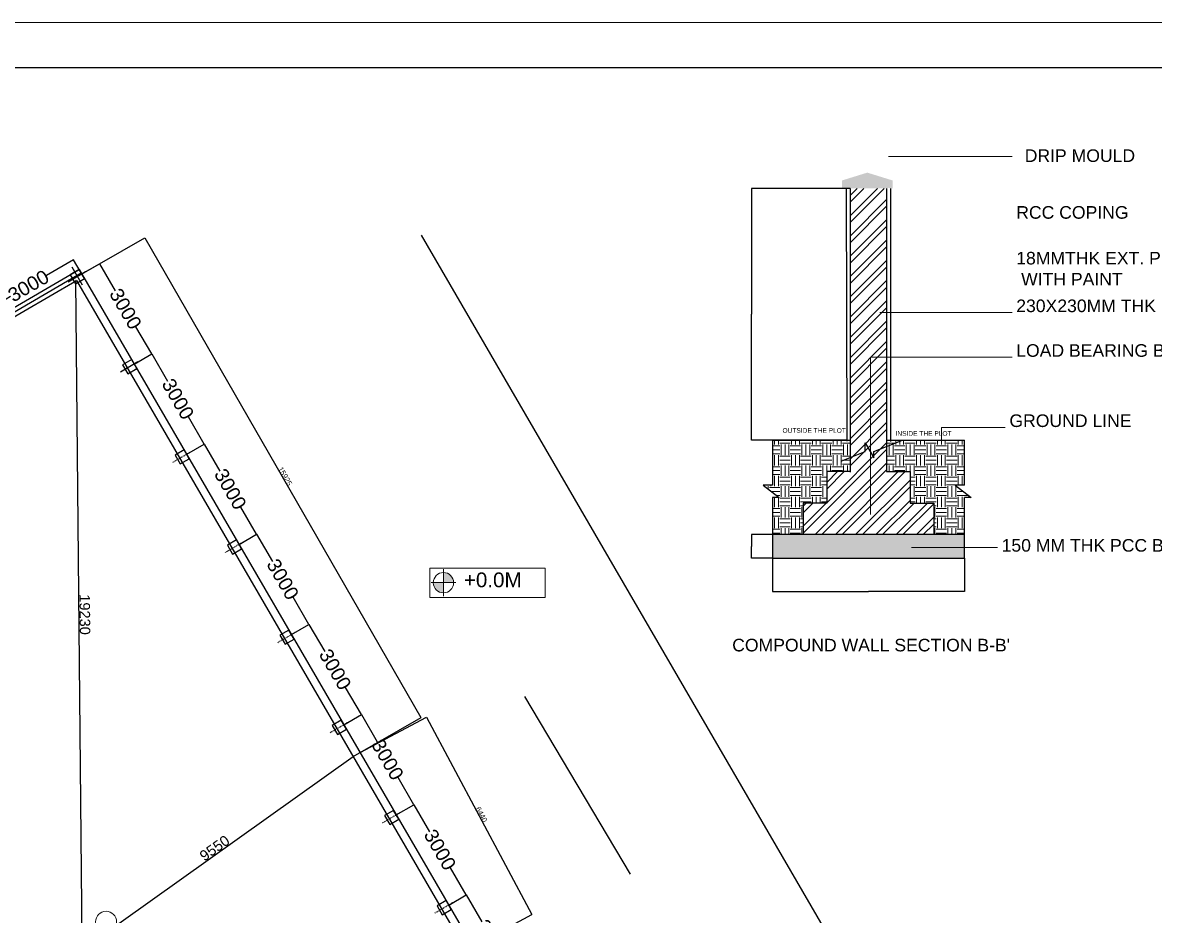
# Model space of a CAD drawing. Header units: millimetres. Extents: x -1932176 to 78768, y -1967 to 1266654.
# Drawn here: x -186235 to -153664, y 501186 to 526866 of the extents above; entities that cross this region are included whole.
import ezdxf

# ---------------------------------------------------------------- set-up
doc = ezdxf.new("R2010")
doc.units = ezdxf.units.MM
doc.linetypes.add('ACAD_ISO03W100', pattern=[30, 12, -18])
doc.layers.add('colins', color=10, linetype='Continuous')
for name, color, linetype, lineweight in [('detail', 7, 'Continuous', 25), ('dime', 7, 'Continuous', 25), ('HATCH', 250, 'Continuous', 13), ('LEVEL', 252, 'Continuous', 13), ('line', 7, 'Continuous', 25), ('SHEET', 7, 'Continuous', 13), ('sop hatch', 7, 'Continuous', 5), ('text', 252, 'Continuous', 5)]:
    doc.layers.add(name, color=color, linetype=linetype, lineweight=lineweight)
doc.styles.get("Standard").update_dxf_attribs({"font": 'arial.ttf'})
doc.dimstyles.new('ISO-25', dxfattribs={"dimtxt": 150, "dimasz": 2.5, "dimexe": 1.25, "dimexo": 0.625, "dimtad": 1, "dimtxsty": 'Standard', "dimcen": 2.5, "dimadec": 0, "dimazin": 0, "dimtfac": 1, "dimtmove": 0, "dimatfit": 3, "dimfxl": 1, "dimarcsym": 0})
doc.dimstyles.get("Standard").update_dxf_attribs({"dimtxt": 0.18, "dimasz": 0.18, "dimexe": 0.18, "dimexo": 0.0625, "dimgap": 0.09, "dimtad": 0, "dimtih": 1, "dimtoh": 1, "dimdec": 4, "dimzin": 0, "dimdsep": 46, "dimtxsty": 'Standard', "dimcen": 0.09, "dimadec": 0, "dimazin": 0, "dimtfac": 1, "dimtdec": 4, "dimtofl": 0, "dimtmove": 0, "dimatfit": 3, "dimfxl": 1, "dimtolj": 1, "dimtzin": 0, "dimarcsym": 0})
doc.dimstyles.new('STANDARD$0', dxfattribs={"dimtxt": 0.25, "dimasz": 0.2, "dimexe": 0.18, "dimexo": 0.0625, "dimgap": 0.18, "dimtad": 0, "dimdec": 3, "dimzin": 0, "dimdsep": 46, "dimtxsty": 'Standard', "dimblk": 'ARCHTICK', "dimcen": 0, "dimclrd": 3, "dimclre": 1, "dimclrt": 1, "dimadec": 3, "dimazin": 0, "dimtfac": 0.3, "dimtdec": 3, "dimtix": 1, "dimtofl": 0, "dimtmove": 0, "dimatfit": 3, "dimldrblk": 'ARCHTICK', "dimfxl": 1, "dimtolj": 1, "dimtzin": 0, "dimarcsym": 0})

# ---------------------------------------------------------------- blocks, each defined once
blk = doc.blocks.new('*D57')
at = {"color": 0, "lineweight": -2, "transparency": 16777216}
for p, q in [((-184769.7233114502, 520047.3272963558), (-185550.5556716998, 519593.2234704729)), ((-184547.6354171515, 519665.8048009678), (-184769.658202816, 520047.5733875295)), ((-187362.7438441985, 518539.3204507665), (-186581.911483949, 518993.4242766494)), ((-187140.9671497078, 518157.6169728392), (-187362.9899353722, 518539.3855594008))]:
    blk.add_line(p, q, dxfattribs=at)
at = {"color": 0, "transparency": 16777216}
for points in [[(-184769.7383933286, 520047.3532296732), (-184769.7082295719, 520047.3013630385), (-184769.5677115463, 520047.4177876255)], [(-187362.7589260769, 518539.3463840839), (-187362.7287623202, 518539.2945174492), (-187362.8994441025, 518539.2299594968)]]:
    blk.add_solid(points, dxfattribs=at)
at = {"layer": 'Defpoints', "color": 0, "transparency": 16777216}
for p in [(-184769.5677115463, 520047.4177876255), (-184547.6039965717, 519665.7507732233), (-187140.935729128, 518157.5629450948)]:
    blk.add_point(p, dxfattribs=at)
at = {"color": 0, "transparency": 16777216, "insert": (-186066.2335778244, 519293.3238735612), "char_height": 400, "attachment_point": 5, "rotation": 30.180732322036555}
blk.add_mtext('\\A1;3000', dxfattribs=at)
blk = doc.blocks.new('*D95')
at = {"color": 0, "lineweight": -2, "transparency": 16777216}
for p, q in [((-184530.7974464976, 519636.4641330409), (-184026.8602589694, 519929.3892238531)), ((-184026.9254210797, 519929.1431468339), (-183572.9920501991, 519148.2134367417)), ((-182519.4836219848, 517335.797597322), (-182973.4169928654, 518116.7273074142)), ((-183023.1747324939, 517042.8073443992), (-182519.2375449656, 517335.7324352115))]:
    blk.add_line(p, q, dxfattribs=at)
at = {"color": 0, "transparency": 16777216}
for points in [[(-184026.8994844856, 519929.1582230763), (-184026.9513576739, 519929.1280705915), (-184027.0158785341, 519929.2987663988)], [(-182519.4576853907, 517335.8126735644), (-182519.5095585789, 517335.7825210795), (-182519.3931645304, 517335.6419777572)]]:
    blk.add_solid(points, dxfattribs=at)
at = {"layer": 'Defpoints', "color": 0, "transparency": 16777216}
for p in [(-184530.8514810688, 519636.4327242025), (-182519.3931645304, 517335.6419777572), (-183023.228767065, 517042.7759355609)]:
    blk.add_point(p, dxfattribs=at)
at = {"color": 0, "transparency": 16777216, "insert": (-183273.2045215323, 518632.470372078), "char_height": 400, "attachment_point": 5, "rotation": 300.16828146519794}
blk.add_mtext('\\A1;3000', dxfattribs=at)
blk = doc.blocks.new('*D58')
at = {"color": 0, "lineweight": -2, "transparency": 16777216}
for p, q in [((-183023.1747499227, 517042.807374364), (-182519.4001846684, 517336.0118775906)), ((-182519.4652102852, 517335.7657644678), (-182065.0972004222, 516555.085235638)), ((-181010.5821243647, 514743.2512830588), (-181464.9501342276, 515523.9318118886)), ((-181514.1105764963, 514449.9817542154), (-181010.336011242, 514743.186257442))]:
    blk.add_line(p, q, dxfattribs=at)
at = {"color": 0, "transparency": 16777216}
for points in [[(-182519.4392820569, 517335.7808550933), (-182519.4911385135, 517335.7506738423), (-182519.5557540382, 517335.9213338376)], [(-181010.5561961364, 514743.2663736843), (-181010.608052593, 514743.2361924333), (-181010.4915806117, 514743.0957136891)]]:
    blk.add_solid(points, dxfattribs=at)
at = {"layer": 'Defpoints', "color": 0, "transparency": 16777216}
for p in [(-183023.228767065, 517042.7759355609), (-181010.4915806117, 514743.0957136891), (-181514.1645936386, 514449.9503154123)]:
    blk.add_point(p, dxfattribs=at)
at = {"color": 0, "transparency": 16777216, "insert": (-181765.0236673249, 516039.5085237633), "char_height": 400, "attachment_point": 5, "rotation": 300.20005986552565}
blk.add_mtext('\\A1;3000', dxfattribs=at)
blk = doc.blocks.new('*D59')
at = {"color": 0, "lineweight": -2, "transparency": 16777216}
for p, q in [((-181514.1105650196, 514449.9817344883), (-181010.2290000234, 514743.0022396848)), ((-181010.2941155069, 514742.7561503233), (-180556.2120219122, 513961.9111517664)), ((-179502.3594394029, 512149.6936477593), (-179956.4415329976, 512930.538646316)), ((-180005.9949150376, 511856.6080270793), (-179502.1133500415, 512149.6285322758))]:
    blk.add_line(p, q, dxfattribs=at)
at = {"color": 0, "transparency": 16777216}
for points in [[(-181010.2681817698, 514742.7712314798), (-181010.3200492439, 514742.7410691667), (-181010.3846024459, 514742.9117527458)], [(-179502.3335056658, 512149.7087289158), (-179502.38537314, 512149.6785666028), (-179502.2689524639, 512149.5380453368)]]:
    blk.add_solid(points, dxfattribs=at)
at = {"layer": 'Defpoints', "color": 0, "transparency": 16777216}
for p in [(-181514.1645936385, 514449.9503154123), (-179502.2689524639, 512149.5380453368), (-180006.0489436566, 511856.5766080033)]:
    blk.add_point(p, dxfattribs=at)
at = {"color": 0, "transparency": 16777216, "insert": (-180256.3267774549, 513446.2248990412), "char_height": 400, "attachment_point": 5, "rotation": 300.179137666917}
blk.add_mtext('\\A1;3000', dxfattribs=at)
blk = doc.blocks.new('*D60')
at = {"color": 0, "lineweight": -2, "transparency": 16777216}
for p, q in [((-180005.9949153838, 511856.6080276744), (-179502.1165774904, 512149.6340820966)), ((-179502.1816902636, 512149.387992018), (-179048.0909972301, 511368.5479943266)), ((-177994.2184567862, 509556.3420965354), (-178448.3091498196, 510337.1820942267)), ((-178497.8507046009, 509263.2509293398), (-177993.9723667076, 509556.276983762))]:
    blk.add_line(p, q, dxfattribs=at)
at = {"color": 0, "transparency": 16777216}
for points in [[(-179502.1557566926, 512149.4030734601), (-179502.2076238346, 512149.3729105759), (-179502.2721789163, 512149.5435934439)], [(-177994.1925232152, 509556.3571779775), (-177994.2443903572, 509556.3270150932), (-177994.1279681335, 509556.1864951093)]]:
    blk.add_solid(points, dxfattribs=at)
at = {"layer": 'Defpoints', "color": 0, "transparency": 16777216}
for p in [(-180006.0489436566, 511856.5766080034), (-177994.1279681335, 509556.1864951093), (-178497.9047328738, 509263.2195096688)]:
    blk.add_point(p, dxfattribs=at)
at = {"color": 0, "transparency": 16777216, "insert": (-178748.2000735249, 510852.8650442767), "char_height": 400, "attachment_point": 5, "rotation": 300.17976866683375}
blk.add_mtext('\\A1;3000', dxfattribs=at)
blk = doc.blocks.new('*D61')
at = {"color": 0, "lineweight": -2, "transparency": 16777216}
for p, q in [((-178497.8051823355, 509263.2774026273), (-177993.9732217431, 509556.2784540394)), ((-177994.0383337983, 509556.0323637709), (-177539.9453623696, 508775.1936910648)), ((-176486.0675341312, 506962.9908683546), (-176940.1605055599, 507743.8295410607)), ((-176989.653404455, 506669.9247048872), (-176485.8214438626, 506962.9257562993))]:
    blk.add_line(p, q, dxfattribs=at)
at = {"color": 0, "transparency": 16777216}
for points in [[(-177994.0124002713, 509556.0474452887), (-177994.0642673252, 509556.0172822531), (-177994.128822905, 509556.1879649328)], [(-176486.0416006042, 506963.0059498724), (-176486.0934676582, 506962.9757868368), (-176485.9770450245, 506962.8352671927)]]:
    blk.add_solid(points, dxfattribs=at)
at = {"layer": 'Defpoints', "color": 0, "transparency": 16777216}
for p in [(-178497.8592105167, 509263.2459827986), (-176485.9770450245, 506962.8352671927), (-176989.7074326362, 506669.8932850585)]:
    blk.add_point(p, dxfattribs=at)
at = {"color": 0, "transparency": 16777216, "insert": (-177240.0529339647, 508259.5116160627), "char_height": 400, "attachment_point": 5, "rotation": 300.17993584902746}
blk.add_mtext('\\A1;3000', dxfattribs=at)
blk = doc.blocks.new('*D62')
at = {"color": 0, "lineweight": -2, "transparency": 16777216}
for p, q in [((-176989.6534048489, 506669.9247055647), (-176485.8251183091, 506962.9320745401)), ((-176485.8902272785, 506962.685983455), (-176031.7874648571, 506181.8530047357)), ((-174977.8869132765, 504369.6633968665), (-175431.9896756978, 505150.4963755858)), ((-175481.4691087313, 504076.5909189217), (-174977.6408221915, 504369.5982878971))]:
    blk.add_line(p, q, dxfattribs=at)
at = {"color": 0, "transparency": 16777216}
for points in [[(-176485.8642939406, 506962.701065298), (-176485.9161606163, 506962.6709016121), (-176485.9807183362, 506962.8415834823)], [(-174977.8609799386, 504369.6784787095), (-174977.9128466143, 504369.6483150236), (-174977.7964222187, 504369.5077968393)]]:
    blk.add_solid(points, dxfattribs=at)
at = {"layer": 'Defpoints', "color": 0, "transparency": 16777216}
for p in [(-176989.7074326361, 506669.8932850585), (-174977.7964222187, 504369.5077968393), (-175481.5231365185, 504076.5594984156)]:
    blk.add_point(p, dxfattribs=at)
at = {"color": 0, "transparency": 16777216, "insert": (-175731.8885702774, 505666.1746901608), "char_height": 400, "attachment_point": 5, "rotation": 300.18065428757194}
blk.add_mtext('\\A1;3000', dxfattribs=at)
blk = doc.blocks.new('*D63')
at = {"color": 0, "lineweight": -2, "transparency": 16777216}
for p, q in [((-175481.4691087721, 504076.5909189918), (-174977.6412028161, 504369.5989423826)), ((-174977.7063114659, 504369.3528512131), (-174523.6025348314, 503588.5204623221)), ((-173469.6996294232, 501776.3322233515), (-173923.8034060576, 502557.1646122424)), ((-173973.2814442097, 501483.2590913109), (-173469.4535382537, 501776.2671147017))]:
    blk.add_line(p, q, dxfattribs=at)
at = {"color": 0, "transparency": 16777216}
for points in [[(-174977.6803781476, 504369.3679330897), (-174977.7322447841, 504369.3377693364), (-174977.7968027258, 504369.5084511227)], [(-173469.673696105, 501776.3473052281), (-173469.7255627415, 501776.3171414748), (-173469.6091381634, 501776.1766234418)]]:
    blk.add_solid(points, dxfattribs=at)
at = {"layer": 'Defpoints', "color": 0, "transparency": 16777216}
for p in [(-175481.5231365185, 504076.5594984155), (-173469.6091381634, 501776.1766234418), (-173973.3354719562, 501483.2276707346)]:
    blk.add_point(p, dxfattribs=at)
at = {"color": 0, "transparency": 16777216, "insert": (-174223.7029704446, 503072.8425372823), "char_height": 400, "attachment_point": 5, "rotation": 300.1807287082794}
blk.add_mtext('\\A1;3000', dxfattribs=at)
blk = doc.blocks.new('*D64')
at = {"color": 0, "lineweight": -2, "transparency": 16777216}
for p, q in [((-173973.2814442355, 501483.2590913551), (-173469.7822591272, 501776.0764942128)), ((-173469.8473675755, 501775.83040299), (-173015.7429517342, 500994.9983858391)), ((-171961.8385628278, 499182.8110096181), (-172415.9429786692, 499963.6430267689)), ((-172465.0916567133, 498889.9284983121), (-171961.592471605, 499182.7459011697))]:
    blk.add_line(p, q, dxfattribs=at)
at = {"color": 0, "transparency": 16777216}
for points in [[(-173469.8214342696, 501775.8454848878), (-173469.8733008815, 501775.8153210921), (-173469.9378589628, 501775.9860028255)], [(-171961.8126295219, 499182.8260915159), (-171961.8644961338, 499182.7959277202), (-171961.7480714406, 499182.6554097825)]]:
    blk.add_solid(points, dxfattribs=at)
at = {"layer": 'Defpoints', "color": 0, "transparency": 16777216}
for p in [(-173973.3354719562, 501483.2276707346), (-171961.7480714406, 499182.6554097825), (-172465.145684434, 498889.8970776915)]:
    blk.add_point(p, dxfattribs=at)
at = {"color": 0, "transparency": 16777216, "insert": (-172715.8429652016, 500479.320706304), "char_height": 400, "attachment_point": 5, "rotation": 300.18077561190927}
blk.add_mtext('\\A1;3000', dxfattribs=at)
blk = doc.blocks.new('*D98')
at = {"color": 0, "lineweight": -2, "ltscale": 30, "transparency": 16777216}
for p, q in [((-184689.7255383563, 519451.5454153456), (-184700.9383693134, 519451.4394847777)), ((-184518.0561151375, 500225.5335389884), (-184699.6648079867, 519448.951404886)), ((-184508.0696112976, 500223.1277725601), (-184519.2824422548, 500223.0218419922))]:
    blk.add_line(p, q, dxfattribs=at)
at = {"color": 0, "ltscale": 30, "transparency": 16777216}
for points in [[(-184699.2481599127, 519448.9553410701), (-184700.0814560607, 519448.9474687019), (-184699.6884250914, 519451.45129333)], [(-184517.6394670635, 500225.5374751726), (-184518.4727632115, 500225.5296028043), (-184518.0324980328, 500223.0336505445)]]:
    blk.add_solid(points, dxfattribs=at)
at = {"layer": 'Defpoints', "color": 0, "ltscale": 30, "transparency": 16777216}
for p in [(-184699.6884250914, 519451.45129333), (-184689.1005662453, 519451.5513196219), (-184507.4446391866, 500223.1336768363)]:
    blk.add_point(p, dxfattribs=at)
at = {"color": 0, "ltscale": 30, "transparency": 16777216, "insert": (-184445.593531698, 509838.7848976351), "char_height": 300, "attachment_point": 5, "rotation": 270.5412722206107}
blk.add_mtext('19230', dxfattribs=at)
blk = doc.blocks.new('*D78')
at = {"color": 0, "lineweight": -2, "ltscale": 30, "transparency": 16777216}
for p, q in [((-184504.5887606175, 500220.6270936296), (-176724.6502186401, 505752.750840918)), ((-176725.5668343143, 505758.3539264842), (-176721.8884154257, 505753.180890921)), ((-184509.5802214321, 500223.3326566194), (-184505.9018025437, 500218.1596210563))]:
    blk.add_line(p, q, dxfattribs=at)
at = {"color": 0, "ltscale": 30, "transparency": 16777216}
for points in [[(-176724.8916788548, 505753.0904113464), (-176724.4087584254, 505752.4112704896), (-176722.6127960698, 505754.1996022062)], [(-184504.8302208322, 500220.966664058), (-184504.3473004028, 500220.2875232013), (-184506.6261831878, 500219.1783323414)]]:
    blk.add_solid(points, dxfattribs=at)
at = {"layer": 'Defpoints', "color": 0, "ltscale": 30, "transparency": 16777216}
for p in [(-176725.9290246363, 505758.8632821268), (-176722.6127960698, 505754.1996022062), (-184509.9424117542, 500223.842012262)]:
    blk.add_point(p, dxfattribs=at)
at = {"color": 0, "ltscale": 30, "transparency": 16777216, "insert": (-180709.1783403111, 503119.6690090288), "char_height": 300, "attachment_point": 5, "rotation": 35.41570042644869}
blk.add_mtext('9550', dxfattribs=at)
blk = doc.blocks.new('*D115')
at = {"color": 0, "lineweight": -2, "ltscale": 30, "transparency": 16777216}
for p, q in [((-184675.9500530066, 519550.6884666733), (-182721.1190375368, 520677.2893141385)), ((-182720.9537340801, 520674.4991215345), (-174771.8504913672, 506881.5452115603)), ((-176724.3501706797, 505753.4024912981), (-174769.5191552099, 506880.0033387634))]:
    blk.add_line(p, q, dxfattribs=at)
at = {"color": 0, "ltscale": 30, "transparency": 16777216}
for points in [[(-182720.59272863, 520674.7071748357), (-182721.3147395302, 520674.2910682334), (-182722.2020538871, 520676.665154235)], [(-174771.4894859171, 506881.7532648615), (-174772.2114968173, 506881.3371582592), (-174770.6021715602, 506879.3791788599)]]:
    blk.add_solid(points, dxfattribs=at)
at = {"layer": 'Defpoints', "color": 0, "ltscale": 30, "transparency": 16777216}
for p in [(-184676.4915611817, 519550.3763867215), (-174770.6021715602, 506879.3791788599), (-176724.8916788548, 505753.0904113463)]:
    blk.add_point(p, dxfattribs=at)
at = {"color": 0, "ltscale": 30, "transparency": 16777216, "insert": (-178679.5055373063, 513816.575748909), "char_height": 150, "attachment_point": 5, "rotation": 299.9555456828291}
blk.add_mtext('15925', dxfattribs=at)
blk = doc.blocks.new('*D128')
at = {"layer": 'Defpoints', "color": 0, "transparency": 16777216}
for p in [(-165262.3370899609, 512138.2147627858), (-164655.40347812, 512138.2147627858), (-164655.4034781209, 511459.0623529379)]:
    blk.add_point(p, dxfattribs=at)
at = {"layer": 'dime', "color": 0, "lineweight": -2, "transparency": 16777216}
for p, q in [((-164655.46597812, 512138.2147627858), (-165262.5170899609, 512138.2147627858)), ((-165262.3370899609, 512138.0347627858), (-165262.3370899609, 511798.8204609996)), ((-165262.3370899609, 511459.2423529379), (-165262.3370899609, 511798.4566547241)), ((-164655.4659781209, 511459.0623529379), (-165262.5170899609, 511459.0623529379))]:
    blk.add_line(p, q, dxfattribs=at)
at = {"layer": 'dime', "color": 0, "transparency": 16777216}
for points in [[(-165262.3670899609, 512138.0347627858), (-165262.3070899609, 512138.0347627858), (-165262.3370899609, 512138.2147627858)], [(-165262.3670899609, 511459.2423529379), (-165262.3070899609, 511459.2423529379), (-165262.3370899609, 511459.0623529379)]]:
    blk.add_solid(points, dxfattribs=at)
at = {"layer": 'dime', "color": 0, "transparency": 16777216, "insert": (-165262.337089961, 511798.6385578618), "char_height": 0.18, "width": 1449.525246833048, "attachment_point": 5}
blk.add_mtext('\\A1;150', dxfattribs=at)
blk = doc.blocks.new('*D129')
at = {"layer": 'Defpoints', "color": 0, "transparency": 16777216}
for p in [(-165261.957089961, 522099.1167738885), (-162414.2005256233, 522099.1167738885), (-162527.3925939291, 514854.8244021774)]:
    blk.add_point(p, dxfattribs=at)
at = {"layer": 'dime', "color": 0, "lineweight": -2, "transparency": 16777216}
for p, q in [((-162414.2630256233, 522099.1167738885), (-165262.137089961, 522099.1167738885)), ((-165261.957089961, 522098.9367738885), (-165261.957089961, 518477.1524911707)), ((-165261.957089961, 514855.0044021774), (-165261.957089961, 518476.7886848951)), ((-162527.4550939291, 514854.8244021774), (-165262.137089961, 514854.8244021774))]:
    blk.add_line(p, q, dxfattribs=at)
at = {"layer": 'dime', "color": 0, "transparency": 16777216}
for points in [[(-165261.987089961, 522098.9367738885), (-165261.927089961, 522098.9367738885), (-165261.957089961, 522099.1167738885)], [(-165261.987089961, 514855.0044021774), (-165261.927089961, 514855.0044021774), (-165261.957089961, 514854.8244021774)]]:
    blk.add_solid(points, dxfattribs=at)
at = {"layer": 'dime', "color": 0, "transparency": 16777216, "insert": (-165261.9570899611, 518476.9705880329), "char_height": 0.18, "width": 1684.421059014277, "attachment_point": 5}
blk.add_mtext('\\A1;1600', dxfattribs=at)
blk = doc.blocks.new('*D130')
at = {"layer": 'Defpoints', "color": 0, "transparency": 16777216}
for p in [(-164655.40347812, 511459.0623529379), (-159131.6305446913, 511459.0623529409), (-159131.6305446913, 510506.3794430938)]:
    blk.add_point(p, dxfattribs=at)
at = {"layer": 'detail', "color": 0, "lineweight": -2, "transparency": 16777216}
for p, q in [((-164655.40347812, 511458.9998529379), (-164655.40347812, 510506.1994430938)), ((-159131.6305446913, 511458.9998529409), (-159131.6305446913, 510506.1994430938)), ((-164655.22347812, 510506.3794430938), (-161893.8670045844, 510506.3794430938)), ((-159131.8105446913, 510506.3794430938), (-161893.167018227, 510506.3794430938))]:
    blk.add_line(p, q, dxfattribs=at)
at = {"layer": 'detail', "color": 0, "transparency": 16777216}
for points in [[(-164655.22347812, 510506.4094430938), (-164655.22347812, 510506.3494430938), (-164655.40347812, 510506.3794430938)], [(-159131.8105446913, 510506.4094430938), (-159131.8105446913, 510506.3494430938), (-159131.6305446913, 510506.3794430938)]]:
    blk.add_solid(points, dxfattribs=at)
at = {"layer": 'detail', "color": 0, "transparency": 16777216, "insert": (-161893.5170114057, 510506.3794430938), "char_height": 0.18, "width": 975.973342688446, "attachment_point": 5}
blk.add_mtext('\\A1;1220', dxfattribs=at)
blk = doc.blocks.new('*D570')
at = {"color": 0, "lineweight": -2, "ltscale": 30, "transparency": 16777216}
for p, q in [((-176523.3507686909, 505869.2185035885), (-174612.0867395321, 506890.2551213503)), ((-174612.0112807311, 506887.4610551432), (-171579.6562134594, 501211.2384173903)), ((-173488.639714372, 500188.5857269451), (-171577.3756852132, 501209.6223447068))]:
    blk.add_line(p, q, dxfattribs=at)
at = {"color": 0, "ltscale": 30, "transparency": 16777216}
for points in [[(-174611.6437691569, 506887.6573873971), (-174612.3787923053, 506887.2647228893), (-174613.1892742547, 506889.6661245885)], [(-171579.2887018852, 501211.4347496442), (-171580.0237250336, 501211.0420851363), (-171578.4782199358, 501209.033347945)]]:
    blk.add_solid(points, dxfattribs=at)
at = {"layer": 'Defpoints', "color": 0, "ltscale": 30, "transparency": 16777216}
for p in [(-176523.9020360523, 505868.9240052076), (-171578.4782199358, 501209.033347945), (-173489.1909817333, 500188.2912285642)]:
    blk.add_point(p, dxfattribs=at)
at = {"color": 0, "ltscale": 30, "transparency": 16777216, "insert": (-173027.7315460468, 504085.73133502), "char_height": 150, "attachment_point": 5, "rotation": 298.11205108023915}
blk.add_mtext('6440', dxfattribs=at)

msp = doc.modelspace()

# ---------------------------------------------------------------- hatches: boundary and pattern name
at = {"layer": 'HATCH', "true_color": 0x000000}
h = msp.add_hatch(dxfattribs=at)
h.set_pattern_fill('AR-CONC', color=18, scale=50)
h.set_pattern_definition([(49.99999999999999, (-1813544.3363298, 354265.5769764798), (358.6300913003767, -31.37606749129755), [37.5, -412.5]), (355, (-1813544.3363298, 354265.5769764798), (-69.3756668065, 376.0960668500059), [30, -330]), (100.45144446, (-1813514.450489299, 354262.9623044798), (289.254423363556, 344.7199954843147), [31.87009599999993, -350.571055999999]), (46.18420000000002, (-1813544.3363298, 354365.5769764798), (533.6206653357862, -82.75964039653827), [56.24999999999987, -618.749999999998]), (96.63563549, (-1813499.8679573, 354358.6803229798), (467.3309728371142, 487.0593003872752), [47.805171, -525.8568799999999]), (351.1841639899999, (-1813544.3363298, 354365.5769764798), (467.3309725273866, 487.0593001349951), [45, -495.0000004999999]), (21, (-1813494.3363298, 354340.5769764798), (298.4535260592309, -201.3094453326694), [37.5, -412.5]), (326.0000000000001, (-1813494.3363298, 354340.5769764798), (121.6576659607909, 362.5750225234265), [30, -330]), (71.45144474, (-1813469.4652028, 354323.8011894798), (420.1111883649855, 161.2655764031769), [31.870095, -350.571056]), (37.50000000000001, (-1813544.3363298, 354265.5769764798), (6.079927658645334, 166.4469269156558), [0, -326, 0, -335, 0, -331.25]), (7.499999999999999, (-1813544.3363298, 354265.5769764798), (131.5347687210743, 197.2058559411801), [0, -191, 0, -318.5, 0, -126.25]), (327.5, (-1813655.8363298, 354265.5769764798), (266.9112180862045, -11.27743586718988), [0, -125, 0, -390, 0, -517.5]), (317.5, (-1813705.8363298, 354265.5769764798), (291.5930846711931, 50.05249116615887), [0, -162.5, 0, -259, 0, -367.5])])
h.paths.add_polyline_path([(-159131.6305446913, 512138.2147627858), (-164655.40347812, 512138.2147627858), (-164655.40347812, 511459.0623529379), (-159131.6305446913, 511459.0623529379)])
h.paths.add_polyline_path([(-161925.852096092, 522551.88504712), (-162655.6523980112, 522325.5009105046), (-162655.6523980121, 522099.1167738885), (-162546.307898026, 522099.1167738885, -0.3868418625070221), (-162465.6532289083, 522099.1167738885), (-161353.7366941115, 522099.1167738885, -0.3868418625070221), (-161273.0820249938, 522099.1167738885), (-161196.0517941704, 522099.1167738885), (-161196.0517941695, 522325.5009105037)])
at = {"layer": 'HATCH', "true_color": 0x000000, "transparency": 33554687}
h = msp.add_hatch(dxfattribs=at)
h.set_pattern_fill('ANSI32', color=18, scale=1100)
h.set_pattern_definition([(45, (-1813544.3363298, 354265.5769764798), (-291.6815472394508, 291.6815472394509), []), (45, (-1813349.8819653, 354265.5769764798), (-291.6815472394508, 291.6815472394509), [])])
h.paths.add_polyline_path([(-161372.8334971895, 522099.1167738885), (-162414.2005256233, 522099.1167738885), (-162414.2005256223, 513949.2878557138), (-163093.3529354711, 513949.2878557137), (-163093.3529354711, 513043.7513092499), (-163772.5053453189, 513043.7513092499), (-163772.5053453189, 512138.2147627858), (-160655.0279592806, 512138.2147627858), (-160655.0279592806, 513043.7513092497), (-160693.6810873402, 513043.7513092497), (-160693.6810873402, 513949.2878557135), (-161372.8334971867, 513949.2878557135)])
h.paths.add_polyline_path([(-160014.5286774924, 513043.7513092497), (-160655.0279592806, 513043.7513092497), (-160655.0279592806, 512138.2147627858), (-160014.5286774924, 512138.2147627858)])
at = {"layer": 'LEVEL'}
h = msp.add_hatch(color=7, dxfattribs=at)
h.dxf.hatch_style = 1
h.paths.add_polyline_path([(-174124.183890075, 510757.0559368446), (-174416.3709237066, 510757.0559368446, 0.001539431554818933), (-174416.3764632997, 510755.256707767, 0.414213562373095), (-174124.183890075, 510463.0641345425)])
h.paths.add_polyline_path([(-174124.183890075, 511047.4492809918), (-174124.183890075, 510757.0559368446), (-173831.9968564436, 510757.0559368446, 0.4124111554311252)])
at = {"layer": 'sop hatch', "true_color": 0x000000}
h = msp.add_hatch(dxfattribs=at)
h.set_pattern_fill('EARTH', color=18, scale=1200)
h.set_pattern_definition([(0, (-1813544.3363298, 354265.5769764798), (300, 300), [300, -300]), (0, (-1813544.3363298, 354378.0769764798), (300, 300), [300, -300]), (0, (-1813544.3363298, 354490.5769764798), (300, 300), [300, -300]), (90, (-1813506.8363298, 354528.0769764798), (-299.9999999999999, 300), [300, -300]), (90, (-1813394.3363298, 354528.0769764798), (-299.9999999999999, 300), [300, -300]), (90, (-1813281.8363298, 354528.0769764798), (-299.9999999999999, 300), [300, -300])])
h.paths.add_polyline_path([(-162414.2005256223, 514854.8244021774), (-164655.4034781209, 514854.8244021774), (-164655.4034781209, 513556.745237125), (-164920.9461314967, 513556.745237125), (-164460.2803528653, 513204.7134705209), (-164655.40347812, 513204.7134705209), (-164655.40347812, 512138.2147627858), (-163772.5053453185, 512138.2147627859), (-163772.5053453194, 513043.75130925), (-163093.3529354711, 513043.7513092499), (-163093.3529354711, 513949.2878557137), (-162414.2005256223, 513949.2878557137)])
h.paths.add_polyline_path([(-159131.6305446913, 514854.8244021774), (-160655.0279592806, 514854.8244021774), (-160655.0279592806, 514062.4799240216), (-160693.6810873402, 514050.2673894857), (-160693.6810873402, 513043.7513092497), (-160014.5286774919, 513044.4604494955), (-160014.5286774929, 512137.50562254), (-159131.6305446918, 512138.2147627858), (-159131.6305446923, 513204.7134705226), (-158936.5074194358, 513204.7134705226), (-159397.1731980671, 513556.7452371267), (-159131.6305446913, 513556.7452371267)])
h.paths.add_polyline_path([(-160655.0279592806, 514854.8244021774), (-161372.8334971871, 514854.8244021774), (-161372.8334971869, 513949.2878557135), (-160655.0279592806, 513949.2878557135)])

# ---------------------------------------------------------------- linework, layer by layer
at = {"transparency": 16777216}
for p, q in [((-174767.4946611117, 520751.1139710146), (-148484.5237790939, 475557.497444537)), ((-215776.7671577033, 501623.624284919), (-184605.981585093, 519766.0505849721)), ((-215661.7671577033, 501557.4974445371), (-184548.1328719851, 519666.6598087816)), ((-184425.4092790895, 519697.7234313672), (-184927.5738432739, 519403.0293420758)), ((-184605.981585093, 519766.0505849721), (-157594.4653532758, 473319.7791882145)), ((-215546.7671577033, 501491.3706041552), (-184689.1005662453, 519451.5513196219)), ((-184689.1005662453, 519451.5513196219), (-157793.2874527277, 473204.1514546487)), ((-182916.348549835, 517104.9037288848), (-183418.5131140199, 516810.2096395934)), ((-183097.153735282, 517173.0953389652), (-183356.4323282746, 517022.1866378165)), ((-183356.4323282746, 517022.1866378165), (-183205.8120174111, 516763.4035326703)), ((-183237.8942421825, 516958.2123727335), (-183237.8537073262, 516958.1426729739)), ((-183205.8120174111, 516763.4035326703), (-182947.0787293549, 516915.2491307353)), ((-182947.0787293549, 516915.2491307353), (-183097.153735282, 517173.0953389652)), ((-182981.2582723956, 516974.4290504648), (-182981.2234296227, 516974.4493301087)), ((-182426.8186835569, 515561.5534826203), (-182425.4552707147, 515562.3470339071)), ((-181730.4557308006, 514364.4405924071), (-181730.4151959444, 514364.3708926475)), ((-181473.8197610133, 514380.6572701384), (-181473.7849182406, 514380.6775497823)), ((-180222.6080725073, 511770.9110407176), (-180222.567537651, 511770.841340958)), ((-179965.9721027204, 511787.1277184489), (-179965.9372599475, 511787.1479980928)), ((-178714.1503476786, 509177.7362597935), (-178714.1098128223, 509177.6665600339)), ((-178457.5143778917, 509193.9529375248), (-178457.4795351188, 509193.9732171688)), ((-177205.9985697983, 506584.3835620534), (-177205.958034942, 506584.3138622938)), ((-176949.3626000109, 506600.6002397847), (-176949.3277572383, 506600.6205194286)), ((-175697.8142736804, 503991.0497754106), (-175697.7737388242, 503990.980075651)), ((-175441.1783038933, 504007.2664531417), (-175441.1434611204, 504007.2867327858)), ((-174189.6413678512, 501397.7093645862), (-174189.6008329949, 501397.6396648266)), ((-173933.005398064, 501413.9260423175), (-173932.9705552912, 501413.9463219615))]:
    msp.add_line(p, q, dxfattribs=at)
at = {"linetype": 'ACAD_ISO03W100', "transparency": 16777216}
for p, q in [((-181408.9100384532, 514511.1319485584), (-181911.0746026376, 514216.437859267)), ((-179901.0623801599, 511917.602396869), (-180403.2269443447, 511622.9083075776)), ((-178392.6046553311, 509324.4276159449), (-178894.769219516, 509029.7335266535)), ((-176884.4528774509, 506731.0749182048), (-177386.6174416352, 506436.3808289134)), ((-175376.268581333, 504137.7411315618), (-175878.4331455176, 503843.0470422704)), ((-173868.0956755037, 501544.4007207375), (-174370.2602396883, 501249.7066314461))]:
    msp.add_line(p, q, dxfattribs=at)
at = {"color": 0}
msp.add_lwpolyline([(-218058.0445859323, 525575.7203193102), (-136752.0139981101, 525575.7203193102), (-136752.0139981101, 456581.4552219532), (-218058.0445859323, 456581.4552219532)], close=True, dxfattribs=at)
at = {"color": 7, "linetype": 'ByBlock', "lineweight": 20, "ltscale": 0.7, "transparency": 33554671}
msp.add_circle((-183833.9100701871, 500999.4635044577), 301.9332206410469, dxfattribs=at)
at = {"layer": 'colins', "transparency": 16777216}
for p, q in [((-184822.7296094574, 519839.7231948226), (-184522.575005463, 519322.9975554586)), ((-184606.2144645363, 519765.9150414476), (-184865.4930575291, 519615.0063402988)), ((-184865.4930575291, 519615.0063402988), (-184714.8727466651, 519356.2232351527)), ((-184746.954971437, 519551.0320752159), (-184746.9144365807, 519550.9623754564)), ((-184714.8727466651, 519356.2232351527), (-184456.1394586094, 519508.0688332177)), ((-184456.1394586094, 519508.0688332177), (-184606.2144645363, 519765.9150414476)), ((-184490.3190016496, 519567.2487529472), (-184490.284158877, 519567.2690325911)), ((-181589.7152238999, 514579.3235586388), (-181848.9938168927, 514428.4148574901)), ((-181848.9938168927, 514428.4148574901), (-181698.3735060288, 514169.631752344)), ((-181698.3735060288, 514169.631752344), (-181439.640217973, 514321.4773504089)), ((-181439.640217973, 514321.4773504089), (-181589.7152238999, 514579.3235586388)), ((-180081.8675656068, 511985.7940069493), (-180341.1461585994, 511834.8853058006)), ((-180341.1461585994, 511834.8853058006), (-180190.5258477359, 511576.1022006545)), ((-180190.5258477359, 511576.1022006545), (-179931.7925596797, 511727.9477987194)), ((-179931.7925596797, 511727.9477987194), (-180081.8675656068, 511985.7940069493)), ((-178573.4098407781, 509392.6192260253), (-178832.6884337707, 509241.7105248765)), ((-178832.6884337707, 509241.7105248765), (-178682.0681229072, 508982.9274197303)), ((-178682.0681229072, 508982.9274197303), (-178423.334834851, 509134.7730177954)), ((-178423.334834851, 509134.7730177954), (-178573.4098407781, 509392.6192260253)), ((-177065.2580628976, 506799.2665282851), (-177324.5366558904, 506648.3578271364)), ((-177324.5366558904, 506648.3578271364), (-177173.9163450265, 506389.5747219903)), ((-177173.9163450265, 506389.5747219903), (-176915.1830569707, 506541.4203200553)), ((-176915.1830569707, 506541.4203200553), (-177065.2580628976, 506799.2665282851)), ((-175557.0737667797, 504205.9327416421), (-175816.3523597725, 504055.0240404934)), ((-175406.9987608528, 503948.0865334123), (-175557.0737667797, 504205.9327416421)), ((-175816.3523597725, 504055.0240404934), (-175665.7320489088, 503796.2409353473)), ((-175665.7320489088, 503796.2409353473), (-175406.9987608528, 503948.0865334123)), ((-174048.9008609505, 501612.5923308179), (-174308.1794539433, 501461.6836296691)), ((-173898.8258550236, 501354.7461225881), (-174048.9008609505, 501612.5923308179)), ((-174308.1794539433, 501461.6836296691), (-174157.5591430796, 501202.900524523)), ((-174157.5591430796, 501202.900524523), (-173898.8258550236, 501354.7461225881))]:
    msp.add_line(p, q, dxfattribs=at)
at = {"layer": 'detail'}
for p, q in [((-162509.479654076, 514825.8943509037), (-162527.3925939309, 522099.1167738885)), ((-162414.2005256223, 513930.7345632282), (-162414.2005256233, 522099.1167738885)), ((-161372.8334971895, 522099.1167738885), (-161372.8334971867, 513949.2878557135)), ((-161259.6414288818, 522099.1167738885), (-161259.6414288818, 514813.4526404898)), ((-164655.4034781209, 514854.8244021774), (-164655.4034781209, 513556.7452371249)), ((-164655.4034781209, 514854.8244021774), (-162414.2005256223, 514854.8244021772)), ((-161983.3327768384, 514531.191527276), (-161983.3327768384, 514780.9953339564)), ((-161983.3327768384, 514780.9953339564), (-161733.2246301793, 514348.6425916246)), ((-161733.2246301793, 514529.7127193507), (-160915.547603576, 514854.8244021768)), ((-161372.8334971869, 514854.8244021766), (-159131.6305446913, 514854.8244021774)), ((-159131.6305446913, 513556.7452371267), (-159131.6305446913, 514854.8244021774)), ((-162656.712905034, 514262.1720431583), (-161983.3327768384, 514531.191527276)), ((-161733.2246301793, 514348.6425916246), (-161733.2246301793, 514529.7127193507)), ((-162414.2005256228, 513949.2878557138), (-163093.3529354711, 513949.2878557137)), ((-163093.3529354711, 513949.2878557137), (-163093.3529354711, 513043.7513092499)), ((-161372.8334971885, 513949.2878557135), (-160693.6810873402, 513949.2878557135)), ((-160693.6810873402, 513949.2878557135), (-160693.6810873402, 513043.7513092497)), ((-164655.4034781209, 513556.745237125), (-164920.9461314967, 513556.745237125)), ((-164920.9461314967, 513556.745237125), (-164460.2803528653, 513204.7134705209)), ((-159131.6305446913, 513556.7452371267), (-159397.1731980671, 513556.7452371267)), ((-159397.1731980671, 513556.7452371267), (-158936.5074194358, 513204.7134705226)), ((-164655.40347812, 513204.7134705207), (-164655.40347812, 511459.0623529379)), ((-164460.2803528653, 513204.7134705209), (-164655.4034781209, 513204.7134705209)), ((-163093.3529354711, 513043.7513092499), (-163772.5053453189, 513043.7513092499)), ((-163772.5053453189, 513043.7513092499), (-163772.5053453189, 512138.2147627861)), ((-160693.6810873402, 513043.7513092497), (-160014.5286774924, 513043.7513092497)), ((-160014.5286774924, 513043.7513092497), (-160014.5286774924, 512138.2147627858)), ((-159131.6305446913, 511459.0623529379), (-159131.6305446923, 513204.7134705226)), ((-158936.5074194358, 513204.7134705226), (-159131.6305446913, 513204.7134705226)), ((-159131.6305446913, 512138.2147627858), (-164655.4034781209, 512138.2147627858)), ((-164655.4034781209, 511459.0623529379), (-159131.6305446913, 511459.0623529379))]:
    msp.add_line(p, q, dxfattribs=at)
at = {"layer": 'LEVEL'}
for p, q in [((-174124.183890075, 510369.7500654981), (-174124.183890075, 511144.3618081911)), ((-174478.2597382409, 510757.0559368446), (-173770.1080419091, 510757.0559368446))]:
    msp.add_line(p, q, dxfattribs=at)
msp.add_lwpolyline([(-174516.4507625178, 511174.9048418788), (-171200.5515234122, 511174.9048418788), (-171200.5515234122, 510332.0940638033), (-174516.4507625178, 510332.0940638033)], close=True, dxfattribs=at)
msp.add_circle((-174124.183890075, 510755.2567077671), 292.1925732246302, dxfattribs=at)
at = {"layer": 'line', "linetype": 'Continuous', "lineweight": 25, "transparency": 33554582}
msp.add_line((-171788.8151163646, 507483.955729556), (-168748.2975123544, 502374.6673781697), dxfattribs=at)
at = {"layer": 'SHEET', "linetype": 'ByBlock', "lineweight": 20, "ltscale": 0.7, "transparency": 33554671}
msp.add_lwpolyline([(-219240.9740289446, 526865.9765532487), (-120647.7631330296, 526865.9765532487), (-120734.7583580053, 455651.9224871919), (-219327.9692539204, 455651.9224871919)], close=True, dxfattribs=at)
at = {"layer": 'text'}
for p, q in [((-161313.4093595534, 523011.5162328763), (-157760.428290979, 523011.5162328763)), ((-157760.428290979, 518526.2783124531), (-161567.4475499159, 518526.2783124531)), ((-157760.428290979, 517241.1322204636), (-161837.9703843445, 517241.1322204636)), ((-161837.9703843445, 517241.1322204636), (-161837.9703843445, 512716.2547903793)), ((-158277.9859527042, 515221.0305965112), (-159788.4378625527, 515221.0305965112)), ((-159788.4378625527, 515221.0305965112), (-159788.4378625536, 514854.8244021774)), ((-157956.9072819133, 515221.0305965112), (-158277.9859527042, 515221.0305965112)), ((-158180.993083633, 511772.335897386), (-160655.0279592806, 511772.335897386))]:
    msp.add_line(p, q, dxfattribs=at)

# ---------------------------------------------------------------- texts
at = {"layer": 'LEVEL'}
msp.add_text('+0.0M', height=423.8257412332975, dxfattribs=at).set_placement((-173536.586105927, 510625.0208197354))
at = {"layer": 'text', "attachment_point": 1}
for s, heights, insert, char_height in [('DRIP MOULD', [0], (-157395.1462872447, 523220.4282894481), 362.2146185855505), ('RCC COPING', [0], (-157639.6900847838, 521587.5951509483), 362.2146185855505), ('18MMTHK EXT. PLASTER\\P WITH PAINT', [0], (-157639.6900847838, 520272.208411424), 362.2146185855505), ('230X230MM THK BRICK WALL', [0], (-157639.6900847838, 518901.0938488748), 362.2146185855505), ('LOAD BEARING BRICK FOOTING', [0], (-157639.6900847838, 517615.9477568853), 362.2146185855505), ('GROUND LINE', [0], (-157836.1690757181, 515595.8461329331), 362.2146185855505), ('OUTSIDE THE PLOT', [130.6970332308287], (-164366.8457880602, 515202.808169305), 135.8304819695814), ('INSIDE THE PLOT', [130.6970332308287], (-161113.890581422, 515117.1555332873), 135.8304819695814), ('150 MM THK PCC BED', [0], (-158060.2548774378, 512010.181229118), 362.2146185855505), ("COMPOUND WALL SECTION B-B'", [0], (-165813.6994163455, 509141.3582113145), 362.2146185855505)]:
    msp.add_mtext_dynamic_manual_height_columns(s, width=9432.407144364435, gutter_width=1, heights=heights, dxfattribs=dict(at, insert=insert, char_height=char_height))

# ---------------------------------------------------------------- dimensions: what is measured, and where the dimension line sits
at = {"color": 252, "ltscale": 30}
for p1, p2, distance, text, picture, middle in [((-184676.4915611817, 519550.3763867215), (-176724.8916788548, 505753.0904113464), 2255.6094223399514, '15925', '*D115', (-178679.5055373063, 513816.575748909)), ((-176523.9020360522, 505868.9240052075), (-173489.1909817333, 500188.291228564), 2166.272774230966, '6440', '*D570', (-173027.7315460468, 504085.73133502))]:
    dim = msp.add_aligned_dim(p1=p1, p2=p2, distance=distance, text=text, dimstyle='ISO-25', dxfattribs=at)
    dim.commit()
    dim.dimension.update_dxf_attribs({"geometry": picture, "text_midpoint": middle})
at = {"transparency": 16777216}
for p1, p2, distance, picture, middle in [((-187140.935729128, 518157.5629450947), (-184547.6039965717, 519665.7507732233), 441.51738431008914, '*D57', (-186066.2335778244, 519293.3238735612)), ((-184530.8514810688, 519636.4327242025), (-183023.228767065, 517042.7759355608), 582.769965812586, '*D95', (-183273.2045215323, 518632.470372078)), ((-183023.228767065, 517042.7759355608), (-181514.1645936385, 514449.9503154123), 582.7698761795735, '*D58', (-181765.0236673249, 516039.5085237633)), ((-181514.1645936385, 514449.9503154123), (-180006.0489436566, 511856.5766080033), 582.7698373205641, '*D59', (-180256.3267774549, 513446.2248990412)), ((-180006.0489436566, 511856.5766080033), (-178497.9047328738, 509263.2195096688), 582.7698372859312, '*D60', (-178748.2000735249, 510852.8650442767)), ((-178497.8592105167, 509263.2459827986), (-176989.7074326362, 506669.8932850586), 582.7171769392633, '*D61', (-177240.0529339647, 508259.5116160627)), ((-176989.7074326362, 506669.8932850586), (-175481.5231365185, 504076.5594984156), 582.717176895089, '*D62', (-175731.8885702774, 505666.1746901608)), ((-175481.5231365185, 504076.5594984156), (-173973.3354719562, 501483.2276707346), 582.7171768951163, '*D63', (-174223.7029704446, 503072.8425372823)), ((-173973.3354719562, 501483.2276707346), (-172465.145684434, 498889.8970776916), 582.3371856373907, '*D64', (-172715.8429652016, 500479.320706304))]:
    dim = msp.add_aligned_dim(p1=p1, p2=p2, distance=distance, dimstyle='STANDARD$0', override={"dimtxt": 400, "dimasz": 0.18, "dimgap": 0.09, "dimdec": 0, "dimcen": 0.09, "dimclrd": 0, "dimclre": 0, "dimclrt": 0, "dimadec": 0, "dimtfac": 1, "dimtdec": 0, "dimtix": 0}, dxfattribs=at)
    dim.commit()
    dim.dimension.update_dxf_attribs({"geometry": picture, "text_midpoint": middle})
at = {"color": 252, "ltscale": 30}
for p1, p2, distance, text, picture, middle in [((-184507.4446391866, 500223.1336768363), (-184689.1005662453, 519451.5513196219), 10.588331322914874, '19230', '*D98', (-184445.593531698, 509838.7848976351)), ((-184509.9424117542, 500223.842012262), (-176725.9290246363, 505758.8632821267), -5.722524120235099, '9550', '*D78', (-180709.1783403111, 503119.6690090288))]:
    dim = msp.add_aligned_dim(p1=p1, p2=p2, distance=distance, text=text, dimstyle='ISO-25', override={"dimtxt": 300, "dimgap": 10}, dxfattribs=at)
    dim.commit()
    dim.dimension.update_dxf_attribs({"geometry": picture, "text_midpoint": middle})
at = {"layer": 'detail'}
dim = msp.add_linear_dim(base=(-159131.6305446913, 510506.3794430938), p1=(-164655.40347812, 511459.0623529379), p2=(-159131.6305446913, 511459.0623529409), text='1220', dimstyle='Standard', dxfattribs=at)
dim.commit()
dim.dimension.update_dxf_attribs({"geometry": '*D130', "text_midpoint": (-161893.5170114057, 510506.3794430938)})
at = {"layer": 'dime'}
for base, p1, p2, text, picture, middle in [((-165261.957089961, 522099.1167738885), (-162527.3925939291, 514854.8244021774), (-162414.2005256233, 522099.1167738885), '1600', '*D129', (-165261.9570899611, 518476.9705880329)), ((-165262.3370899609, 512138.2147627858), (-164655.4034781209, 511459.0623529379), (-164655.40347812, 512138.2147627858), '150', '*D128', (-165262.337089961, 511798.6385578618))]:
    dim = msp.add_linear_dim(base=base, p1=p1, p2=p2, angle=90, text=text, dimstyle='Standard', dxfattribs=at)
    dim.commit()
    dim.dimension.update_dxf_attribs({"geometry": picture, "text_midpoint": middle})

doc.saveas('drawing.dxf')
